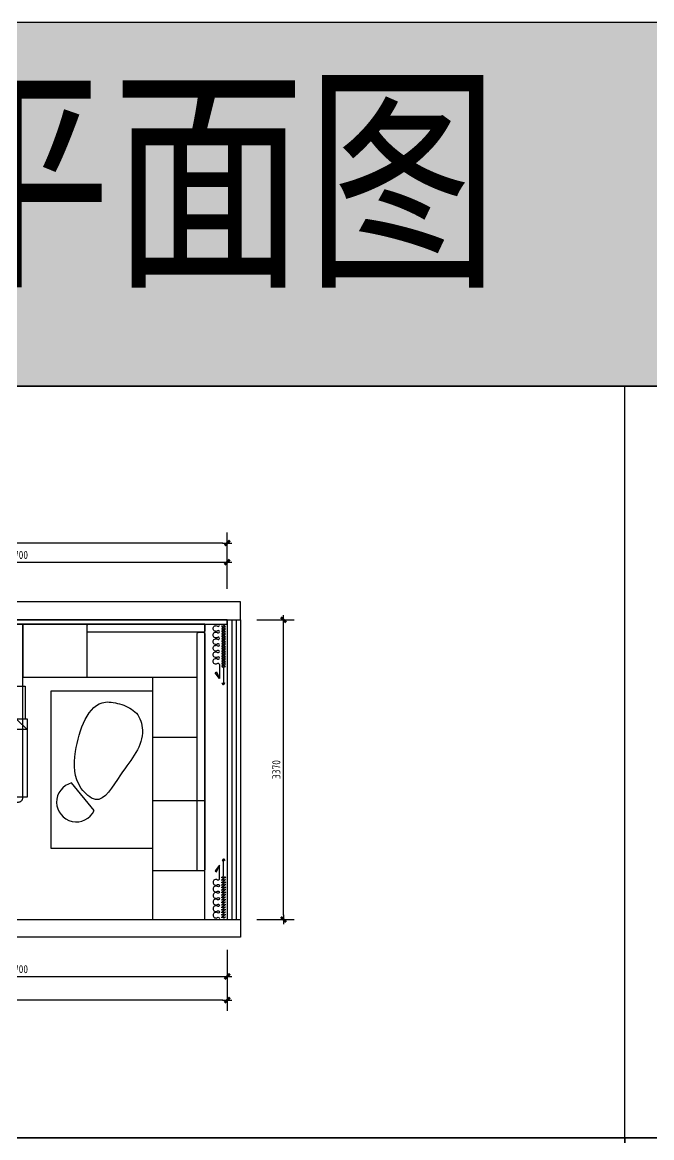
# Model space of a CAD drawing. Header units: inches. Extents: x 193953 to 255442, y -114891 to -62384.
# Drawn here: x 233264 to 240346, y -74923 to -62384 of the extents above; entities that cross this region are included whole.
import ezdxf
from ezdxf.enums import TextEntityAlignment as Align

# ---------------------------------------------------------------- set-up
doc = ezdxf.new("R2010")
doc.units = ezdxf.units.IN
doc.header["$LTSCALE"] = 500
doc.header["$MEASUREMENT"] = 0
doc.linetypes.add('ACAD_ISO03W100', pattern=[30, 12, -18])
doc.linetypes.add('HIDDEN', pattern=[0.375, 0.25, -0.125, 0, 0])
doc.layers.add('F-活动家私(0.25)-DOM', color=2, linetype='Continuous')
doc.layers.add('F-窗帘(0.12)-DOM', color=120, linetype='Continuous')
doc.styles.add('DOM-romans.shx', font='dim.shx')
doc.styles.add('MtXpl_', font='SIMYOU.TTF')
doc.styles.add('家具平面底图$0$st', font='SIMYOU.TTF')
doc.dimstyles.new('DOM_DIM_1 80', dxfattribs={"dimscale": 60, "dimtxt": 1.5, "dimasz": 0.8, "dimexe": 2, "dimexo": 1.5, "dimgap": 0.6, "dimtad": 1, "dimdec": 0, "dimrnd": 5, "dimzin": 12, "dimdsep": 46, "dimtxsty": 'DOM-romans.shx', "dimblk": 'DOM_Dimension_Tick', "dimcen": 0.125, "dimclrd": 44, "dimclre": 44, "dimclrt": 50, "dimadec": 0, "dimazin": 0, "dimtfac": 1, "dimtdec": 0, "dimtix": 1, "dimtmove": 2, "dimatfit": 3, "dimldrblk": 'DOM_Leader_Arrow', "dimfxl": 0, "dimtvp": 1, "dimtolj": 1, "dimtzin": 0, "dimarcsym": 0})

# ---------------------------------------------------------------- blocks, each defined once
blk = doc.blocks.new('eahrhrhh')
at = {"color": 1}
blk.add_wipeout([(-900, 0), (900, 0), (900, -697), (926, -697), (926, -1065), (948, -1065), (948, -1943), (900, -1943), (900, -1950), (899, -1962), (893, -1975), (885, -1985), (874, -1994), (862, -1999), (850, -2000), (837, -2000), (-850, -2000), (-867, -1997), (-878, -1991), (-885, -1985), (-894, -1975), (-898, -1965), (-900, -1957), (-900, -1950)], dxfattribs=at)
at = {"color": 8, "linetype": 'HIDDEN', "ltscale": 100}
for p in [(443, -697), (948, -1184)]:
    blk.add_line(p, (443, -1184), dxfattribs=at)
blk.add_lwpolyline([(-900, 0), (-900, -1950, 0.414214), (-850, -2000), (850, -2000, 0.414214), (900, -1950), (900, 0)], format="xyb", close=True)
at = {"color": 8}
for points in [[(-145, -559), (-666, -559, -0.392708), (-721, -500, -0.035252), (-720, -491, 0.092308), (-720, -426, -0.035252), (-721, -418, -0.392708), (-666, -359), (-145, -359, -0.392708), (-90, -418, -0.035252), (-90, -426, 0.092308), (-90, -491, -0.035252), (-90, -500, -0.392708), (-145, -559, 27.022466)], [(154, -559), (675, -559, 0.392708), (730, -500, 0.035252), (729, -491, -0.092308), (729, -426, 0.035252), (730, -418, 0.392708), (675, -359), (154, -359, 0.392708), (99, -418, 0.035252), (99, -426, -0.092308), (99, -491, 0.035252), (99, -500, 0.392708), (154, -559, -27.022466)], [(-720, -426, 0.307692), (-720, -491, -1.888889)], [(-90, -426, -0.307692), (-90, -491, 1.888889)], [(99, -426, 0.307692), (99, -491, -1.888889)], [(729, -426, -0.307692), (729, -491, 1.888889)]]:
    blk.add_lwpolyline(points, format="xyb", dxfattribs=at)
at = {"color": 8, "linetype": 'HIDDEN', "ltscale": 100}
for points in [[(-919, -1065), (-919, -697), (926, -697), (926, -1065)], [(443, -697), (948, -1184)], [(825, -1065), (948, -1065), (948, -1943), (-940, -1943), (-940, -1065), (443, -1065)]]:
    blk.add_lwpolyline(points, dxfattribs=at)
at = {"color": 8}
for centre, radius, start, end in [((1123, -225), 1913, 174.391, 185.0469), ((-385, -4245), 4226, 85.1983, 95.3771), ((-1934, -229), 1913, 354.724, 5.851), ((1943, -229), 1913, 174.149, 185.276), ((394, -4245), 4226, 84.6229, 94.8017), ((-1114, -225), 1913, 354.9531, 5.609), ((-368, 3293), 3709, 263.5905, 264.5939), ((-318, 3293), 3709, 273.5253, 274.4716), ((328, 3293), 3709, 265.5284, 266.4747), ((378, 3293), 3709, 275.4061, 276.4095)]:
    blk.add_arc(centre, radius, start, end, dxfattribs=at)
at = {"layer": 'F-活动家私(0.25)-DOM', "color": 8, "style": '家具平面底图$0$st', "width": 0.8}
blk.add_text('1800*2000', height=100, rotation=270, dxfattribs=at).set_placement((-782, -1507), align=Align.MIDDLE_CENTER)
blk = doc.blocks.new('A$C3f9b4c59')
at = {"layer": 'F-活动家私(0.25)-DOM'}
blk.add_blockref('eahrhrhh', (0, 0), dxfattribs=at)
blk = doc.blocks.new('A$Cf66d3db0')
at = {"color": 4}
blk.add_lwpolyline([(-12802, 7040), (0, 7040), (0, 0), (-12802, 0)], close=True, dxfattribs=at)
blk = doc.blocks.new('DOM_Dimension_Tick')
at = {"color": 0, "linetype": 'ByBlock'}
for p, q in [((-1.09, 0), (0, 0)), ((0, 0), (1.09, 0))]:
    blk.add_line(p, q, dxfattribs=at)
at = {"color": 0, "linetype": 'Continuous', "const_width": 0.608}
blk.add_lwpolyline([(-0.61, -0.61), (0.61, 0.61)], dxfattribs=at)
blk = doc.blocks.new('*D419')
at = {"color": 44, "lineweight": -2, "transparency": 16777216}
for p, q in [((230870, -72810), (230870, -73230)), ((235570, -72810), (235570, -73230)), ((230918, -73110), (235522, -73110))]:
    blk.add_line(p, q, dxfattribs=at)
at = {"layer": 'Defpoints', "color": 0, "transparency": 16777216}
for p in [(230870, -70200), (235570, -72470), (235570, -73110)]:
    blk.add_point(p, dxfattribs=at)
at = {"color": 44, "lineweight": -2, "transparency": 16777216, "xscale": 48, "yscale": 48, "zscale": 48, "rotation": 180}
blk.add_blockref('DOM_Dimension_Tick', (230870, -73110), dxfattribs=at)
at = {"color": 44, "lineweight": -2, "transparency": 16777216, "xscale": 48, "yscale": 48, "zscale": 48}
blk.add_blockref('DOM_Dimension_Tick', (235570, -73110), dxfattribs=at)
at = {"color": 50, "transparency": 16777216, "insert": (233220, -73029), "char_height": 90, "attachment_point": 5, "style": 'DOM-romans.shx'}
blk.add_mtext('\\A1;4700', dxfattribs=at)
blk = doc.blocks.new('DOM_Leader_Arrow')
at = {"color": 0, "linetype": 'ByBlock'}
blk.add_line((0, 0), (-1.5, 0), dxfattribs=at)
for points in [[(-1.29, 1), (-0.89, 1.28), (-0.36, 0), (0, 0)], [(-1.29, -1), (-0.89, -1.28), (-0.36, 0), (0, 0)]]:
    blk.add_solid(points, dxfattribs=at)
blk = doc.blocks.new('*D420')
at = {"color": 44, "lineweight": -2, "transparency": 16777216}
for p, q in [((228120, -73076), (228120, -73496)), ((235570, -73076), (235570, -73496)), ((235522, -73376), (228168, -73376))]:
    blk.add_line(p, q, dxfattribs=at)
at = {"layer": 'Defpoints', "color": 0, "transparency": 16777216}
for p in [(228120, -72863), (235570, -72863), (228120, -73376)]:
    blk.add_point(p, dxfattribs=at)
at = {"color": 44, "lineweight": -2, "transparency": 16777216, "xscale": 48, "yscale": 48, "zscale": 48, "rotation": 180}
blk.add_blockref('DOM_Dimension_Tick', (228120, -73376), dxfattribs=at)
at = {"color": 44, "lineweight": -2, "transparency": 16777216, "xscale": 48, "yscale": 48, "zscale": 48}
blk.add_blockref('DOM_Dimension_Tick', (235570, -73376), dxfattribs=at)
at = {"color": 50, "transparency": 16777216, "insert": (231845, -73295), "char_height": 90, "attachment_point": 5, "style": 'DOM-romans.shx'}
blk.add_mtext('\\A1;7450', dxfattribs=at)
blk = doc.blocks.new('*D429')
at = {"color": 44, "lineweight": -2, "transparency": 16777216}
for p, q in [((230870, -68753), (230870, -68333)), ((235570, -68753), (235570, -68333)), ((230918, -68453), (235522, -68453))]:
    blk.add_line(p, q, dxfattribs=at)
at = {"layer": 'Defpoints', "color": 0, "transparency": 16777216}
for p in [(235570, -68453), (230870, -69100), (235570, -69100)]:
    blk.add_point(p, dxfattribs=at)
at = {"color": 44, "lineweight": -2, "transparency": 16777216, "xscale": 48, "yscale": 48, "zscale": 48, "rotation": 180}
blk.add_blockref('DOM_Dimension_Tick', (230870, -68453), dxfattribs=at)
at = {"color": 44, "lineweight": -2, "transparency": 16777216, "xscale": 48, "yscale": 48, "zscale": 48}
blk.add_blockref('DOM_Dimension_Tick', (235570, -68453), dxfattribs=at)
at = {"color": 50, "transparency": 16777216, "insert": (233220, -68372), "char_height": 90, "attachment_point": 5, "style": 'DOM-romans.shx'}
blk.add_mtext('\\A1;4700', dxfattribs=at)
blk = doc.blocks.new('*D430')
at = {"color": 44, "lineweight": -2, "transparency": 16777216}
for p, q in [((228120, -68538), (228120, -68118)), ((235570, -68538), (235570, -68118)), ((235522, -68238), (228168, -68238))]:
    blk.add_line(p, q, dxfattribs=at)
at = {"layer": 'Defpoints', "color": 0, "transparency": 16777216}
for p in [(228120, -68238), (228120, -68696), (235570, -68696)]:
    blk.add_point(p, dxfattribs=at)
at = {"color": 44, "lineweight": -2, "transparency": 16777216, "xscale": 48, "yscale": 48, "zscale": 48, "rotation": 180}
blk.add_blockref('DOM_Dimension_Tick', (228120, -68238), dxfattribs=at)
at = {"color": 44, "lineweight": -2, "transparency": 16777216, "xscale": 48, "yscale": 48, "zscale": 48}
blk.add_blockref('DOM_Dimension_Tick', (235570, -68238), dxfattribs=at)
at = {"color": 50, "transparency": 16777216, "insert": (231845, -68157), "char_height": 90, "attachment_point": 5, "style": 'DOM-romans.shx'}
blk.add_mtext('\\A1;7450', dxfattribs=at)
blk = doc.blocks.new('*D431')
at = {"color": 44, "lineweight": -2, "transparency": 16777216}
for p, q in [((235903, -69100), (236323, -69100)), ((236203, -72422), (236203, -69148)), ((235903, -72470), (236323, -72470))]:
    blk.add_line(p, q, dxfattribs=at)
at = {"layer": 'Defpoints', "color": 0, "transparency": 16777216}
for p in [(235570, -69100), (236203, -69100), (235570, -72470)]:
    blk.add_point(p, dxfattribs=at)
at = {"color": 44, "lineweight": -2, "transparency": 16777216, "xscale": 48, "yscale": 48, "zscale": 48}
for p, rotation in [((236203, -69100), 90), ((236203, -72470), 270)]:
    blk.add_blockref('DOM_Dimension_Tick', p, dxfattribs=dict(at, rotation=rotation))
at = {"color": 50, "transparency": 16777216, "insert": (236122, -70785), "char_height": 90, "attachment_point": 5, "rotation": 90, "style": 'DOM-romans.shx'}
blk.add_mtext('\\A1;3370', dxfattribs=at)
blk = doc.blocks.new('布帘及纱帘平面-DW')
at = {"layer": 'F-窗帘(0.12)-DOM', "color": 1, "linetype": 'Continuous'}
for p, q in [((-670, -32791), (-515, -32791)), ((-637, -32838), (-442, -32838)), ((-515, -32791), (-579, -32744))]:
    blk.add_line(p, q, dxfattribs=at)
at = {"layer": 'F-窗帘(0.12)-DOM', "color": 1, "linetype": 'Continuous', "flags": 128}
for points in [[(-965, -32792, -0.608416), (-976, -32771, 0.608416), (-1002, -32720, 0.608416), (-1029, -32771, -1.932003), (-1050, -32771, 0.608416), (-1076, -32720, 0.608416), (-1102, -32771, -0.608485), (-1113, -32792, -0.608485)], [(-670, -32791, -0.608416), (-681, -32771, 0.608416), (-707, -32720, 0.608416), (-733, -32771, -1.932003), (-754, -32771, 0.608416), (-781, -32720, 0.608416), (-807, -32771, -1.932003), (-828, -32771, 0.608416), (-855, -32720, 0.608416), (-881, -32771, -1.932003), (-902, -32771, 0.608416), (-928, -32720, 0.608416), (-955, -32771, -0.608416), (-965, -32792, 0.608416)]]:
    blk.add_lwpolyline(points, format="xyb", dxfattribs=at)
at = {"layer": 'F-窗帘(0.12)-DOM', "color": 1, "linetype": 'Continuous'}
for points in [[(-579, -32744), (-588, -32759), (-515, -32791)], [(-442, -32838), (-462, -32824), (-466, -32828), (-442, -32838)], [(-442, -32838), (-462, -32851), (-466, -32847), (-442, -32838)]]:
    blk.add_lwpolyline(points, dxfattribs=at)
at = {"layer": 'F-窗帘(0.12)-DOM', "color": 1, "linetype": 'Continuous', "extrusion": (0, 0, -1)}
for centre, start_param, end_param in [((-1106, -32838), 1.716714, 4.858306), ((-1092, -32838), -1.424879, 1.716714), ((-1078, -32838), 1.716714, 4.858306), ((-1064, -32838), -1.424879, 1.716714), ((-1050, -32838), 1.716714, 4.858306), ((-1036, -32838), -1.424879, 1.716714), ((-1022, -32838), 1.716714, 4.858306), ((-1008, -32838), -1.424879, 1.716714), ((-994, -32838), 1.716714, 4.858306), ((-980, -32838), -1.424879, 1.716714), ((-966, -32838), 1.716714, 4.858306), ((-952, -32838), -1.424879, 1.716714), ((-938, -32838), 1.716714, 4.858306), ((-924, -32838), -1.424879, 1.716714), ((-910, -32838), 1.716714, 4.858306), ((-896, -32838), -1.424879, 1.716714), ((-882, -32838), 1.716714, 4.858306), ((-868, -32838), -1.424879, 1.716714), ((-854, -32838), 1.716714, 4.858306), ((-840, -32838), -1.424879, 1.716714), ((-826, -32838), 1.716714, 4.858306), ((-812, -32838), -1.424879, 1.716714), ((-798, -32838), 1.716714, 4.858306), ((-784, -32838), -1.424879, 1.716714), ((-770, -32838), 1.716714, 4.858306), ((-756, -32838), -1.424879, 1.716714), ((-742, -32838), 1.716714, 4.858306), ((-728, -32838), -1.424879, 1.716714), ((-714, -32838), 1.716714, 4.858306), ((-700, -32838), -1.424879, 1.716714), ((-686, -32838), 1.716714, 4.858306), ((-672, -32838), -1.424879, 1.716714), ((-658, -32838), 1.716714, 4.858306), ((-644, -32838), -1.424879, 1.716714)]:
    blk.add_ellipse(centre, major_axis=(-12, 20.8), ratio=0.254545, start_param=start_param, end_param=end_param, dxfattribs=at)
blk = doc.blocks.new('A$Cc65caf1e')
at = {"layer": 'F-窗帘(0.12)-DOM', "color": 8, "rotation": 90}
blk.add_blockref('布帘及纱帘平面-DW', (-32858, 1097), dxfattribs=at)

msp = doc.modelspace()

# ---------------------------------------------------------------- hatches: boundary and pattern name
h = msp.add_hatch(color=250)
h.dxf.hatch_style = 1
h.paths.add_polyline_path([(193953.5, -62383.7), (255404.4, -62383.7), (255404.4, -66475), (193953.5, -66475)])

# ---------------------------------------------------------------- linework, layer by layer
at = {"color": 2}
for p, q in [((233992.2, -69746.4), (233992.2, -69150.1)), ((234729.5, -69746.4), (235230.5, -69746.4)), ((235230.5, -70425.9), (234729.5, -70425.9)), ((234729.5, -71133.2), (235318.5, -71133.2)), ((235318.5, -71924.4), (234729.5, -71924.4))]:
    msp.add_line(p, q, dxfattribs=at)
at = {"color": 3}
for p, q in [((235569.9, -69100.1), (235569.9, -72470.1)), ((235619.9, -69100.1), (235619.9, -72470.1)), ((235669.9, -69100.1), (235669.9, -72470.1)), ((235719.9, -69100.1), (235719.9, -72470.1))]:
    msp.add_line(p, q, dxfattribs=at)
at = {"color": 4}
for points in [[(193953.5, -62383.7), (255404.4, -62383.7), (255404.4, -66475), (193953.5, -66475)], [(235719.9, -68900.1), (227919.9, -68900.1), (227919.9, -70420.1), (227919.9, -71470.1), (228119.9, -71470.1), (228119.9, -69100.1), (235719.9, -69100.1)], [(228119.9, -72420.1), (228119.9, -72470.1), (235719.9, -72470.1), (235719.9, -72670.1), (228119.9, -72670.1), (227919.9, -72670.1), (227919.9, -72420.1)], [(224679, -74923.2), (240041.7, -74923.2), (240041.7, -76158.2), (224679, -76158.2)], [(240041.7, -74923.2), (255442.5, -74923.2), (255442.5, -76158.2), (240041.7, -76158.2)]]:
    msp.add_lwpolyline(points, close=True, dxfattribs=at)
at = {"color": 2}
for points in [[(234012.2, -69150.1), (235298.5, -69150.1, -0.4142136), (235318.5, -69170.1), (235318.5, -69220.9, -0.4142136), (235298.5, -69240.9), (234012.2, -69240.9, -0.4142136), (233992.2, -69220.9), (233992.2, -69170.1, -0.4142136)], [(235250.5, -69240.9), (235298.5, -69240.9, -0.4142136), (235318.5, -69260.9), (235318.5, -71904.4, -0.4142136), (235298.5, -71924.4), (235250.5, -71924.4, -0.4142136), (235230.5, -71904.4), (235230.5, -69260.9, -0.4142136)]]:
    msp.add_lwpolyline(points, format="xyb", close=True, dxfattribs=at)
at = {"color": 250}
msp.add_lwpolyline([(233587, -69899.9), (234729.5, -69899.9), (234729.5, -71673.4), (233587, -71673.4)], close=True, dxfattribs=at)
msp.add_lwpolyline([(234071.5, -71245.9), (233818, -70935.4, 1.5786453)], format="xyb", close=True, dxfattribs=at)
msp.add_spline([(234382, -70051.4), (234200, -70026.3), (233863.5, -70582.4), (233927.5, -70996.4), (234086, -71120.9), (234369, -70844.9), (234615, -70339.9), (234547.5, -70151.4), (234382, -70051.4)], degree=3, dxfattribs=at)

# ---------------------------------------------------------------- block references
at = {"color": 6, "xscale": 1.2, "yscale": 1.2, "zscale": 1.2, "rotation": 180}
msp.add_blockref('A$Cf66d3db0', (240041.7, -66475), dxfattribs=at)
at = {"color": 4, "xscale": -1, "rotation": 180}
msp.add_blockref('A$Cc65caf1e', (235548.4, -69177.7), dxfattribs=at)
at = {"color": 4}
msp.add_blockref('A$Cc65caf1e', (235548.4, -72442.5), dxfattribs=at)

# ---------------------------------------------------------------- texts
at = {"color": 5, "style": 'MtXpl_', "width": 0.8}
msp.add_text('20款标准典型酒店客房平面图', height=2000, dxfattribs=at).set_placement((210064.6, -65146.9, -13.9))

# ---------------------------------------------------------------- dimensions: what is measured, and where the dimension line sits
at = {"color": 6}
for base, p1, p2, picture, middle in [((228119.9, -68237.5), (235569.9, -68696), (228119.9, -68696), '*D430', (231844.9, -68156.5)), ((228119.9, -73376), (235569.9, -72863), (228119.9, -72863), '*D420', (231844.9, -73295))]:
    dim = msp.add_linear_dim(base=base, p1=p1, p2=p2, dimstyle='DOM_DIM_1 80', dxfattribs=at)
    dim.commit()
    dim.dimension.update_dxf_attribs({"geometry": picture, "text_midpoint": middle})
dim = msp.add_linear_dim(base=(236203.5, -69100.1), p1=(235569.9, -72470.1), p2=(235569.9, -69100.1), angle=90, dimstyle='DOM_DIM_1 80', dxfattribs=at)
dim.commit()
dim.dimension.update_dxf_attribs({"geometry": '*D431', "text_midpoint": (236122.5, -70785.1)})

# ---------------------------------------------------------------- next in the draw order: block references
at = {"layer": 'F-活动家私(0.25)-DOM', "color": 4, "linetype": 'ACAD_ISO03W100'}
msp.add_blockref('A$C3f9b4c59', (232369.9, -69150.1), dxfattribs=at)

# ---------------------------------------------------------------- next in the draw order: linework, layer by layer
at = {"color": 2}
for points in [[(230869.9, -69150.1), (235569.9, -69150.1), (235569.9, -69100.1), (230869.9, -69100.1)], [(233269.9, -69213.9), (233269.9, -69746.4), (234729.5, -69746.4), (234729.5, -72470.1), (235318.5, -72470.1), (235318.5, -69150.1), (233269.9, -69150.1)]]:
    msp.add_lwpolyline(points, close=True, dxfattribs=at)

# ---------------------------------------------------------------- next in the draw order: block references
at = {"color": 6, "xscale": 1.2, "yscale": 1.2, "zscale": 1.2, "rotation": 180}
msp.add_blockref('A$Cf66d3db0', (224679, -66475), dxfattribs=at)

# ---------------------------------------------------------------- next in the draw order: dimensions: what is measured, and where the dimension line sits
at = {"color": 6}
for base, p1, p2, picture, middle in [((235569.9, -68452.5), (230869.9, -69100.1), (235569.9, -69100.1), '*D429', (233219.9, -68371.5)), ((235569.9, -73110), (230869.9, -70200.1), (235569.9, -72470.1), '*D419', (233219.9, -73029))]:
    dim = msp.add_linear_dim(base=base, p1=p1, p2=p2, dimstyle='DOM_DIM_1 80', dxfattribs=at)
    dim.commit()
    dim.dimension.update_dxf_attribs({"geometry": picture, "text_midpoint": middle})

doc.saveas('drawing.dxf')
